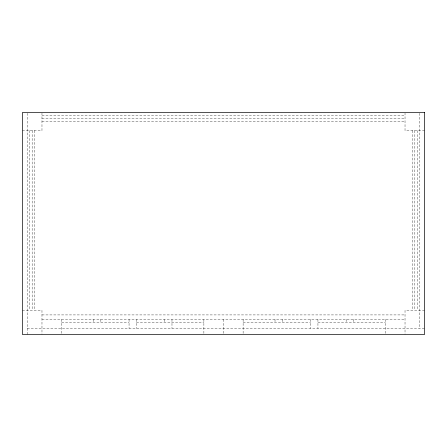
<?xml version="1.0" encoding="UTF-8"?>
<svg xmlns="http://www.w3.org/2000/svg" width="447" height="447" viewBox="0 0 447 447"><rect width="100%" height="100%" fill="white"/><g stroke="black" fill="none" stroke-linecap="round" stroke-linejoin="round"><path stroke-width="0.34" stroke-dasharray="2.23 1.68" d="M41.973 115.594L405.027 115.594M41.973 118.595L405.027 118.595M41.973 121.59L405.027 121.59M22.35 130.58L41.973 130.58L41.973 113.197M424.65 130.58L405.027 130.58L405.027 113.197M22.35 310.425L41.973 310.425L41.973 334.401M424.65 310.425L405.027 310.425L405.027 334.401M41.973 314.917L405.027 314.917M41.973 319.415L405.027 319.415M61.597 322.416L129.06 322.416M136.419 322.416L203.877 322.416M243.123 322.416L310.581 322.416M317.94 322.416L385.403 322.416M27.256 328.405L424.65 328.405M419.744 113.287L419.744 328.405M417.291 130.58L417.291 310.425M414.838 130.58L414.838 310.425M412.385 130.58L412.385 310.425M385.403 319.415L385.403 334.401M353.51 319.415L353.51 322.416M346.151 319.415L346.151 322.416M317.94 319.415L317.94 328.405M310.581 319.415L310.581 328.405M282.375 319.415L282.375 322.416M275.017 319.415L275.017 322.416M243.123 319.415L243.123 334.401M223.5 319.415L223.5 334.401M203.877 319.415L203.877 334.401M171.983 319.415L171.983 328.405M164.625 319.415L164.625 322.416M136.419 319.415L136.419 328.405M129.06 319.415L129.06 328.405M100.849 319.415L100.849 322.416M93.49 319.415L93.49 322.416M61.597 319.415L61.597 334.401M34.615 130.58L34.615 310.425M32.162 130.58L32.162 310.425M29.709 130.58L29.709 310.425M27.256 113.287L27.256 334.401"/><path stroke-width="0.67" d="M424.65 112.599L22.35 112.599L22.35 334.401L424.65 334.401L424.65 112.599"/></g></svg>
